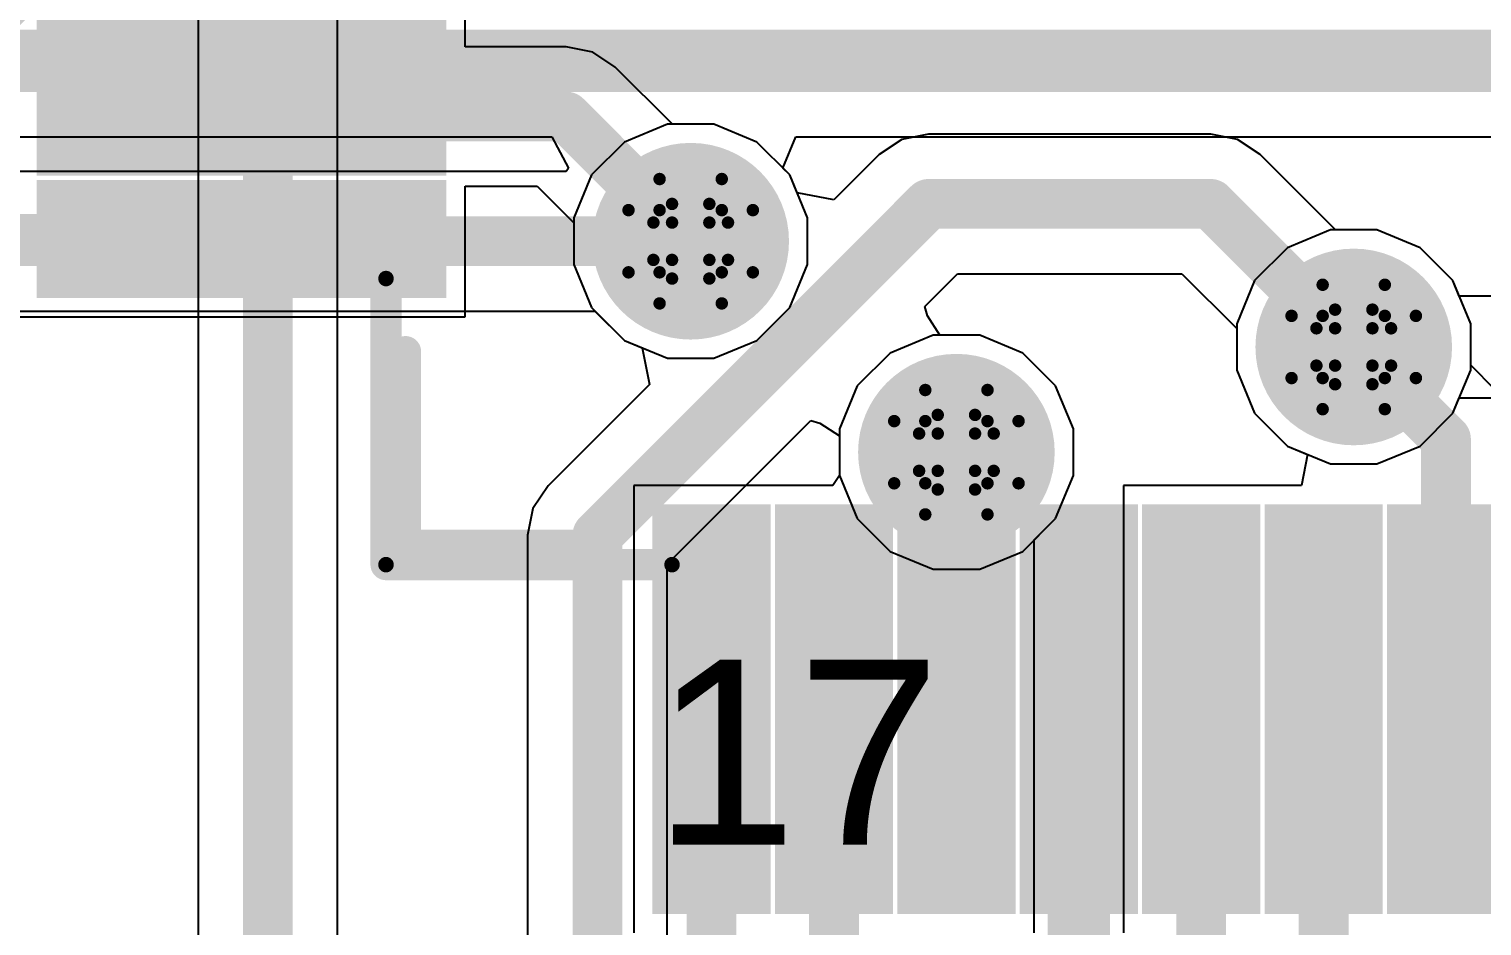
# Model space of a CAD drawing. Header units: inches. Extents: x -0.1 to 17.9, y -0.8 to 4.8.
# Drawn here: x 0.9726 to 1.2062, y 2.4819 to 2.6261 of the extents above; entities that cross this region are included whole.
import ezdxf

# ---------------------------------------------------------------- set-up
doc = ezdxf.new("R2010")
doc.units = ezdxf.units.IN
doc.header["$MEASUREMENT"] = 0
for name, color, linetype in [('Bottom Layer 1', 5, 'Continuous'), ('Bottom Solder', 6, 'Continuous'), ('Drill Drawing', 1, 'Continuous'), ('GND+Signal', 16, 'Continuous'), ('Pad Holes', 156, 'Continuous'), ('PWR+Signal', 76, 'Continuous'), ('Top 3D Body', 56, 'Continuous'), ('Top Layer 1', 1, 'Continuous'), ('Top Overlay', 2, 'Continuous'), ('Top Paste', 8, 'Continuous'), ('Top Solder', 216, 'Continuous'), ('Via Holes', 16, 'Continuous')]:
    doc.layers.add(name, color=color, linetype=linetype)
doc.styles.add('Arial', font='', dxfattribs={"height": 0.2})
doc.styles.get('Arial').set_extended_font_data('Arial')

# ---------------------------------------------------------------- blocks, each defined once
blk = doc.blocks.new('64_TQFP__10_10__101')
at = {"layer": 'Top Layer 1'}
for points in [[(-0.25217, -0.12244), (-0.19429, -0.12244), (-0.19429, -0.13346), (-0.25217, -0.13346)], [(-0.25217, -0.14213), (-0.19429, -0.14213), (-0.19429, -0.15315), (-0.25217, -0.15315)], [(-0.15315, -0.25216), (-0.15315, -0.19429), (-0.14213, -0.19429), (-0.14213, -0.25216)], [(-0.13346, -0.25216), (-0.13346, -0.19429), (-0.12244, -0.19429), (-0.12244, -0.25216)], [(-0.11378, -0.25216), (-0.11378, -0.19429), (-0.10276, -0.19429), (-0.10276, -0.25216)], [(-0.09409, -0.25216), (-0.09409, -0.19429), (-0.08307, -0.19429), (-0.08307, -0.25216)], [(-0.07441, -0.25216), (-0.07441, -0.19429), (-0.06339, -0.19429), (-0.06339, -0.25216)], [(-0.05472, -0.25216), (-0.05472, -0.19429), (-0.0437, -0.19429), (-0.0437, -0.25216)], [(-0.03504, -0.25216), (-0.03504, -0.19429), (-0.02402, -0.19429), (-0.02402, -0.25216)]]:
    blk.add_hatch(color=1, dxfattribs=at).paths.add_polyline_path(points)
at = {"layer": 'Top Paste'}
for points in [[(-0.25217, -0.12244), (-0.19429, -0.12244), (-0.19429, -0.13346), (-0.25217, -0.13346)], [(-0.25217, -0.14213), (-0.19429, -0.14213), (-0.19429, -0.15315), (-0.25217, -0.15315)], [(-0.15315, -0.25216), (-0.15315, -0.19429), (-0.14213, -0.19429), (-0.14213, -0.25216)], [(-0.13346, -0.25216), (-0.13346, -0.19429), (-0.12244, -0.19429), (-0.12244, -0.25216)], [(-0.11378, -0.25216), (-0.11378, -0.19429), (-0.10276, -0.19429), (-0.10276, -0.25216)], [(-0.09409, -0.25216), (-0.09409, -0.19429), (-0.08307, -0.19429), (-0.08307, -0.25216)], [(-0.07441, -0.25216), (-0.07441, -0.19429), (-0.06339, -0.19429), (-0.06339, -0.25216)], [(-0.05472, -0.25216), (-0.05472, -0.19429), (-0.0437, -0.19429), (-0.0437, -0.25216)], [(-0.03504, -0.25216), (-0.03504, -0.19429), (-0.02402, -0.19429), (-0.02402, -0.25216)]]:
    blk.add_hatch(color=8, dxfattribs=at).paths.add_polyline_path(points)
at = {"layer": 'Top Solder'}
for points in [[(-0.25617, -0.09876), (-0.19029, -0.09876), (-0.19029, -0.11778), (-0.25617, -0.11778)], [(-0.25617, -0.11844), (-0.19029, -0.11844), (-0.19029, -0.13746), (-0.25617, -0.13746)], [(-0.25617, -0.13813), (-0.19029, -0.13813), (-0.19029, -0.15715), (-0.25617, -0.15715)], [(-0.15715, -0.25616), (-0.15715, -0.19029), (-0.13813, -0.19029), (-0.13813, -0.25616)], [(-0.13746, -0.25616), (-0.13746, -0.19029), (-0.11844, -0.19029), (-0.11844, -0.25616)], [(-0.11778, -0.25616), (-0.11778, -0.19029), (-0.09876, -0.19029), (-0.09876, -0.25616)], [(-0.09809, -0.25616), (-0.09809, -0.19029), (-0.07907, -0.19029), (-0.07907, -0.25616)], [(-0.07841, -0.25616), (-0.07841, -0.19029), (-0.05939, -0.19029), (-0.05939, -0.25616)], [(-0.05872, -0.25616), (-0.05872, -0.19029), (-0.0397, -0.19029), (-0.0397, -0.25616)], [(-0.03904, -0.25616), (-0.03904, -0.19029), (-0.02002, -0.19029), (-0.02002, -0.25616)]]:
    blk.add_hatch(color=216, dxfattribs=at).paths.add_polyline_path(points)
at = {"layer": 'Top Overlay'}
for points in [[(-0.19685, -0.19685, 0.005, 0.005, 0), (-0.19685, -0.16575, 0.005, 0.005, 0)], [(-0.19685, -0.19685, 0.005, 0.005, 0), (-0.16575, -0.19685, 0.005, 0.005, 0)]]:
    blk.add_lwpolyline(points, format="xyseb", dxfattribs=at)
for points in [[(-0.1981, -0.16575, 0.0025, 0.0025, 1), (-0.1956, -0.16575, 0.0025, 0.0025, 1)], [(-0.1981, -0.19685, 0.0025, 0.0025, 1), (-0.1956, -0.19685, 0.0025, 0.0025, 1)], [(-0.1981, -0.19685, 0.0025, 0.0025, 1), (-0.1956, -0.19685, 0.0025, 0.0025, 1)], [(-0.167, -0.19685, 0.0025, 0.0025, 1), (-0.1645, -0.19685, 0.0025, 0.0025, 1)]]:
    blk.add_lwpolyline(points, format="xyseb", close=True, dxfattribs=at)

msp = doc.modelspace()

# ---------------------------------------------------------------- hatches: boundary and pattern name
at = {"layer": 'Bottom Layer 1'}
h = msp.add_hatch(color=5, dxfattribs=at)
edge = h.paths.add_edge_path()
edge.add_arc((1.079, 2.592), 0.01181, 0, 360)
h = msp.add_hatch(color=5, dxfattribs=at)
edge = h.paths.add_edge_path()
edge.add_arc((1.18563, 2.575), 0.01181, 0, 360)
h = msp.add_hatch(color=5, dxfattribs=at)
edge = h.paths.add_edge_path()
edge.add_arc((1.12173, 2.55808), 0.01181, 0, 360)
at = {"layer": 'Bottom Solder'}
h = msp.add_hatch(color=6, dxfattribs=at)
edge = h.paths.add_edge_path()
edge.add_arc((1.079, 2.592), 0.01581, 0, 360)
h = msp.add_hatch(color=6, dxfattribs=at)
edge = h.paths.add_edge_path()
edge.add_arc((1.18563, 2.575), 0.01581, 0, 360)
h = msp.add_hatch(color=6, dxfattribs=at)
edge = h.paths.add_edge_path()
edge.add_arc((1.12173, 2.55808), 0.01581, 0, 360)
at = {"layer": 'GND+Signal'}
h = msp.add_hatch(color=16, dxfattribs=at)
edge = h.paths.add_edge_path()
edge.add_arc((1.079, 2.592), 0.01181, 0, 360)
h = msp.add_hatch(color=16, dxfattribs=at)
edge = h.paths.add_edge_path()
edge.add_arc((1.18563, 2.575), 0.01181, 0, 360)
h = msp.add_hatch(color=16, dxfattribs=at)
edge = h.paths.add_edge_path()
edge.add_arc((1.12173, 2.55808), 0.01181, 0, 360)
at = {"layer": 'Pad Holes'}
h = msp.add_hatch(color=7, dxfattribs=at)
edge = h.paths.add_edge_path()
edge.add_arc((1.03, 2.586), 0.00125, 0, 360)
h = msp.add_hatch(color=7, dxfattribs=at)
edge = h.paths.add_edge_path()
edge.add_arc((1.03, 2.54), 0.00125, 0, 360)
h = msp.add_hatch(color=7, dxfattribs=at)
edge = h.paths.add_edge_path()
edge.add_arc((1.03, 2.54), 0.00125, 0, 360)
h = msp.add_hatch(color=7, dxfattribs=at)
edge = h.paths.add_edge_path()
edge.add_arc((1.076, 2.54), 0.00125, 0, 360)
at = {"layer": 'PWR+Signal'}
h = msp.add_hatch(color=76, dxfattribs=at)
edge = h.paths.add_edge_path()
edge.add_arc((1.079, 2.592), 0.01181, 0, 360)
h = msp.add_hatch(color=76, dxfattribs=at)
edge = h.paths.add_edge_path()
edge.add_arc((1.18563, 2.575), 0.01181, 0, 360)
h = msp.add_hatch(color=76, dxfattribs=at)
edge = h.paths.add_edge_path()
edge.add_arc((1.12173, 2.55808), 0.01181, 0, 360)
at = {"layer": 'Top 3D Body'}
h = msp.add_hatch(color=56, dxfattribs=at)
edge = h.paths.add_edge_path()
edge.add_arc((1.03, 2.586), 0.00125, 0, 360)
h = msp.add_hatch(color=56, dxfattribs=at)
edge = h.paths.add_edge_path()
edge.add_arc((1.03, 2.54), 0.00125, 0, 360)
h = msp.add_hatch(color=56, dxfattribs=at)
edge = h.paths.add_edge_path()
edge.add_arc((1.03, 2.54), 0.00125, 0, 360)
h = msp.add_hatch(color=56, dxfattribs=at)
edge = h.paths.add_edge_path()
edge.add_arc((1.076, 2.54), 0.00125, 0, 360)
at = {"layer": 'Top Layer 1'}
h = msp.add_hatch(color=1, dxfattribs=at)
edge = h.paths.add_edge_path()
edge.add_arc((1.079, 2.592), 0.01181, 0, 360)
h = msp.add_hatch(color=1, dxfattribs=at)
edge = h.paths.add_edge_path()
edge.add_arc((1.18563, 2.575), 0.01181, 0, 360)
h = msp.add_hatch(color=1, dxfattribs=at)
edge = h.paths.add_edge_path()
edge.add_arc((1.12173, 2.55808), 0.01181, 0, 360)
at = {"layer": 'Via Holes'}
h = msp.add_hatch(color=7, dxfattribs=at)
edge = h.paths.add_edge_path()
edge.add_arc((1.079, 2.592), 0.00591, 0, 360)
h = msp.add_hatch(color=7, dxfattribs=at)
edge = h.paths.add_edge_path()
edge.add_arc((1.18563, 2.575), 0.00591, 0, 360)
h = msp.add_hatch(color=7, dxfattribs=at)
edge = h.paths.add_edge_path()
edge.add_arc((1.12173, 2.55808), 0.00591, 0, 360)

# ---------------------------------------------------------------- linework, layer by layer
at = {"layer": 'Bottom Layer 1'}
for p, q in [((0.99979, 2.65371), (0.99979, 2.4637)), ((1.02222, 2.4637), (1.02222, 2.64907)), ((1.07526, 2.61081), (1.06834, 2.60795)), ((1.08274, 2.61081), (1.07526, 2.61081)), ((1.08966, 2.60795), (1.08274, 2.61081)), ((1.06834, 2.60795), (1.06305, 2.60266)), ((1.09495, 2.60266), (1.08966, 2.60795)), ((1.11297, 2.60836), (1.10933, 2.60593)), ((1.11726, 2.60922), (1.11297, 2.60836)), ((1.16263, 2.60922), (1.11726, 2.60922)), ((1.16692, 2.60836), (1.16263, 2.60922)), ((1.16263, 2.60922), (1.16263, 2.60922)), ((1.17056, 2.60593), (1.16692, 2.60836)), ((1.10933, 2.60593), (1.10203, 2.59863)), ((1.10933, 2.60593), (1.10933, 2.60593)), ((1.18268, 2.59381), (1.17056, 2.60593)), ((1.06305, 2.60266), (1.06019, 2.59574)), ((1.09613, 2.5998), (1.09495, 2.60266)), ((1.10203, 2.59863), (1.09613, 2.5998)), ((1.06019, 2.59574), (1.06019, 2.58826)), ((1.18937, 2.59381), (1.18268, 2.59381)), ((1.19629, 2.59095), (1.18937, 2.59381)), ((1.20158, 2.58566), (1.19629, 2.59095)), ((1.06019, 2.58826), (1.06305, 2.58134)), ((1.11663, 2.58151), (1.12191, 2.58678)), ((1.12191, 2.58678), (1.15798, 2.58678)), ((1.15798, 2.58678), (1.16682, 2.57795)), ((1.20444, 2.57874), (1.20158, 2.58566)), ((1.06305, 2.58134), (1.06834, 2.57605)), ((1.11707, 2.58002), (1.11663, 2.58151)), ((1.11908, 2.57689), (1.11707, 2.58002)), ((1.16682, 2.57795), (1.16682, 2.57126)), ((1.20444, 2.57126), (1.20444, 2.57874)), ((1.06834, 2.57605), (1.0712, 2.57487)), ((1.0712, 2.57487), (1.07237, 2.56897)), ((1.12548, 2.57689), (1.11908, 2.57689)), ((1.13239, 2.57402), (1.12548, 2.57689)), ((1.13768, 2.56873), (1.13239, 2.57402)), ((1.16682, 2.57126), (1.16968, 2.56434)), ((1.20158, 2.56434), (1.20444, 2.57126)), ((1.07237, 2.56897), (1.05607, 2.55267)), ((1.14054, 2.56182), (1.13768, 2.56873)), ((1.07522, 2.54009), (1.0983, 2.56318)), ((1.0983, 2.56318), (1.09979, 2.56274)), ((1.16968, 2.56434), (1.17497, 2.55905)), ((1.19629, 2.55905), (1.20158, 2.56434)), ((1.09979, 2.56274), (1.10292, 2.56073)), ((1.14054, 2.55434), (1.14054, 2.56182)), ((1.10292, 2.56073), (1.10292, 2.55434)), ((1.17497, 2.55905), (1.18189, 2.55619)), ((1.18937, 2.55619), (1.19629, 2.55905)), ((1.18189, 2.55619), (1.18937, 2.55619)), ((1.10292, 2.55434), (1.10579, 2.54742)), ((1.13768, 2.54742), (1.14054, 2.55434)), ((1.05607, 2.55267), (1.05364, 2.54903)), ((1.05364, 2.54903), (1.05278, 2.54474)), ((1.10579, 2.54742), (1.11108, 2.54213)), ((1.13239, 2.54213), (1.13768, 2.54742)), ((1.05278, 2.54474), (1.05278, 2.54474)), ((1.05278, 2.54474), (1.05278, 2.39265)), ((1.11108, 2.54213), (1.11799, 2.53927)), ((1.12548, 2.53927), (1.13239, 2.54213)), ((1.07522, 2.388), (1.07522, 2.54009)), ((1.11799, 2.53927), (1.12548, 2.53927))]:
    msp.add_line(p, q, dxfattribs=at)
for points in [[(1.011, 2.439, 0.008, 0.008, 0), (1.011, 2.65371, 0.008, 0.008, 0)], [(1.064, 2.54474, 0.008, 0.008, 0), (1.11726, 2.598, 0.008, 0.008, 0)], [(1.11726, 2.598, 0.008, 0.008, 0), (1.16263, 2.598, 0.008, 0.008, 0)], [(1.16263, 2.598, 0.008, 0.008, 0), (1.18563, 2.575, 0.008, 0.008, 0)], [(1.064, 2.388, 0.008, 0.008, 0), (1.064, 2.54474, 0.008, 0.008, 0)]]:
    msp.add_lwpolyline(points, format="xyseb", dxfattribs=at)
for points in [[(1.11526, 2.598, 0.004, 0.004, 1), (1.11926, 2.598, 0.004, 0.004, 1)], [(1.11526, 2.598, 0.004, 0.004, 1), (1.11926, 2.598, 0.004, 0.004, 1)], [(1.16063, 2.598, 0.004, 0.004, 1), (1.16463, 2.598, 0.004, 0.004, 1)], [(1.16063, 2.598, 0.004, 0.004, 1), (1.16463, 2.598, 0.004, 0.004, 1)], [(1.18363, 2.575, 0.004, 0.004, 1), (1.18763, 2.575, 0.004, 0.004, 1)], [(1.062, 2.54474, 0.004, 0.004, 1), (1.066, 2.54474, 0.004, 0.004, 1)], [(1.062, 2.54474, 0.004, 0.004, 1), (1.066, 2.54474, 0.004, 0.004, 1)]]:
    msp.add_lwpolyline(points, format="xyseb", close=True, dxfattribs=at)
at = {"layer": 'Drill Drawing'}
for points in [[(1.074, 2.597, 0.002, 0.002, 0), (1.074, 2.602, 0.002, 0.002, 0)], [(1.074, 2.602, 0.002, 0.002, 0), (1.084, 2.602, 0.002, 0.002, 0)], [(1.084, 2.597, 0.002, 0.002, 0), (1.084, 2.602, 0.002, 0.002, 0)], [(1.076, 2.595, 0.002, 0.002, 0), (1.076, 2.598, 0.002, 0.002, 0)], [(1.076, 2.598, 0.002, 0.002, 0), (1.082, 2.598, 0.002, 0.002, 0)], [(1.082, 2.595, 0.002, 0.002, 0), (1.082, 2.598, 0.002, 0.002, 0)], [(1.069, 2.587, 0.002, 0.002, 0), (1.069, 2.597, 0.002, 0.002, 0)], [(1.069, 2.597, 0.002, 0.002, 0), (1.074, 2.597, 0.002, 0.002, 0)], [(1.073, 2.589, 0.002, 0.002, 0), (1.073, 2.595, 0.002, 0.002, 0)], [(1.073, 2.595, 0.002, 0.002, 0), (1.076, 2.595, 0.002, 0.002, 0)], [(1.082, 2.595, 0.002, 0.002, 0), (1.085, 2.595, 0.002, 0.002, 0)], [(1.084, 2.597, 0.002, 0.002, 0), (1.089, 2.597, 0.002, 0.002, 0)], [(1.085, 2.589, 0.002, 0.002, 0), (1.085, 2.595, 0.002, 0.002, 0)], [(1.089, 2.587, 0.002, 0.002, 0), (1.089, 2.597, 0.002, 0.002, 0)], [(1.073, 2.589, 0.002, 0.002, 0), (1.076, 2.589, 0.002, 0.002, 0)], [(1.076, 2.586, 0.002, 0.002, 0), (1.076, 2.589, 0.002, 0.002, 0)], [(1.082, 2.589, 0.002, 0.002, 0), (1.085, 2.589, 0.002, 0.002, 0)], [(1.082, 2.586, 0.002, 0.002, 0), (1.082, 2.589, 0.002, 0.002, 0)], [(1.069, 2.587, 0.002, 0.002, 0), (1.074, 2.587, 0.002, 0.002, 0)], [(1.074, 2.582, 0.002, 0.002, 0), (1.074, 2.587, 0.002, 0.002, 0)], [(1.076, 2.586, 0.002, 0.002, 0), (1.082, 2.586, 0.002, 0.002, 0)], [(1.084, 2.587, 0.002, 0.002, 0), (1.089, 2.587, 0.002, 0.002, 0)], [(1.084, 2.582, 0.002, 0.002, 0), (1.084, 2.587, 0.002, 0.002, 0)], [(1.18063, 2.58, 0.002, 0.002, 0), (1.18063, 2.585, 0.002, 0.002, 0)], [(1.18063, 2.585, 0.002, 0.002, 0), (1.19063, 2.585, 0.002, 0.002, 0)], [(1.19063, 2.58, 0.002, 0.002, 0), (1.19063, 2.585, 0.002, 0.002, 0)], [(1.074, 2.582, 0.002, 0.002, 0), (1.084, 2.582, 0.002, 0.002, 0)], [(1.18263, 2.578, 0.002, 0.002, 0), (1.18263, 2.581, 0.002, 0.002, 0)], [(1.18263, 2.581, 0.002, 0.002, 0), (1.18863, 2.581, 0.002, 0.002, 0)], [(1.18863, 2.578, 0.002, 0.002, 0), (1.18863, 2.581, 0.002, 0.002, 0)], [(1.17563, 2.57, 0.002, 0.002, 0), (1.17563, 2.58, 0.002, 0.002, 0)], [(1.17563, 2.58, 0.002, 0.002, 0), (1.18063, 2.58, 0.002, 0.002, 0)], [(1.19063, 2.58, 0.002, 0.002, 0), (1.19563, 2.58, 0.002, 0.002, 0)], [(1.19563, 2.57, 0.002, 0.002, 0), (1.19563, 2.58, 0.002, 0.002, 0)], [(1.17963, 2.572, 0.002, 0.002, 0), (1.17963, 2.578, 0.002, 0.002, 0)], [(1.17963, 2.578, 0.002, 0.002, 0), (1.18263, 2.578, 0.002, 0.002, 0)], [(1.18863, 2.578, 0.002, 0.002, 0), (1.19163, 2.578, 0.002, 0.002, 0)], [(1.19163, 2.572, 0.002, 0.002, 0), (1.19163, 2.578, 0.002, 0.002, 0)], [(1.17963, 2.572, 0.002, 0.002, 0), (1.18263, 2.572, 0.002, 0.002, 0)], [(1.18263, 2.569, 0.002, 0.002, 0), (1.18263, 2.572, 0.002, 0.002, 0)], [(1.18863, 2.572, 0.002, 0.002, 0), (1.19163, 2.572, 0.002, 0.002, 0)], [(1.18863, 2.569, 0.002, 0.002, 0), (1.18863, 2.572, 0.002, 0.002, 0)], [(1.17563, 2.57, 0.002, 0.002, 0), (1.18063, 2.57, 0.002, 0.002, 0)], [(1.18063, 2.565, 0.002, 0.002, 0), (1.18063, 2.57, 0.002, 0.002, 0)], [(1.19063, 2.57, 0.002, 0.002, 0), (1.19563, 2.57, 0.002, 0.002, 0)], [(1.19063, 2.565, 0.002, 0.002, 0), (1.19063, 2.57, 0.002, 0.002, 0)], [(1.11673, 2.56308, 0.002, 0.002, 0), (1.11673, 2.56808, 0.002, 0.002, 0)], [(1.11673, 2.56808, 0.002, 0.002, 0), (1.12673, 2.56808, 0.002, 0.002, 0)], [(1.12673, 2.56308, 0.002, 0.002, 0), (1.12673, 2.56808, 0.002, 0.002, 0)], [(1.18263, 2.569, 0.002, 0.002, 0), (1.18863, 2.569, 0.002, 0.002, 0)], [(1.18063, 2.565, 0.002, 0.002, 0), (1.19063, 2.565, 0.002, 0.002, 0)], [(1.11173, 2.55308, 0.002, 0.002, 0), (1.11173, 2.56308, 0.002, 0.002, 0)], [(1.11173, 2.56308, 0.002, 0.002, 0), (1.11673, 2.56308, 0.002, 0.002, 0)], [(1.11873, 2.56108, 0.002, 0.002, 0), (1.11873, 2.56408, 0.002, 0.002, 0)], [(1.11873, 2.56408, 0.002, 0.002, 0), (1.12473, 2.56408, 0.002, 0.002, 0)], [(1.12473, 2.56108, 0.002, 0.002, 0), (1.12473, 2.56408, 0.002, 0.002, 0)], [(1.12673, 2.56308, 0.002, 0.002, 0), (1.13173, 2.56308, 0.002, 0.002, 0)], [(1.13173, 2.55308, 0.002, 0.002, 0), (1.13173, 2.56308, 0.002, 0.002, 0)], [(1.11573, 2.55508, 0.002, 0.002, 0), (1.11573, 2.56108, 0.002, 0.002, 0)], [(1.11573, 2.56108, 0.002, 0.002, 0), (1.11873, 2.56108, 0.002, 0.002, 0)], [(1.12473, 2.56108, 0.002, 0.002, 0), (1.12773, 2.56108, 0.002, 0.002, 0)], [(1.12773, 2.55508, 0.002, 0.002, 0), (1.12773, 2.56108, 0.002, 0.002, 0)], [(1.11173, 2.55308, 0.002, 0.002, 0), (1.11673, 2.55308, 0.002, 0.002, 0)], [(1.11573, 2.55508, 0.002, 0.002, 0), (1.11873, 2.55508, 0.002, 0.002, 0)], [(1.11673, 2.54808, 0.002, 0.002, 0), (1.11673, 2.55308, 0.002, 0.002, 0)], [(1.11873, 2.55208, 0.002, 0.002, 0), (1.11873, 2.55508, 0.002, 0.002, 0)], [(1.12473, 2.55508, 0.002, 0.002, 0), (1.12773, 2.55508, 0.002, 0.002, 0)], [(1.12473, 2.55208, 0.002, 0.002, 0), (1.12473, 2.55508, 0.002, 0.002, 0)], [(1.12673, 2.55308, 0.002, 0.002, 0), (1.13173, 2.55308, 0.002, 0.002, 0)], [(1.12673, 2.54808, 0.002, 0.002, 0), (1.12673, 2.55308, 0.002, 0.002, 0)], [(1.11873, 2.55208, 0.002, 0.002, 0), (1.12473, 2.55208, 0.002, 0.002, 0)], [(1.11673, 2.54808, 0.002, 0.002, 0), (1.12673, 2.54808, 0.002, 0.002, 0)]]:
    msp.add_lwpolyline(points, format="xyseb", dxfattribs=at)
for points in [[(1.0735, 2.602, 0.001, 0.001, 1), (1.0745, 2.602, 0.001, 0.001, 1)], [(1.0735, 2.602, 0.001, 0.001, 1), (1.0745, 2.602, 0.001, 0.001, 1)], [(1.0835, 2.602, 0.001, 0.001, 1), (1.0845, 2.602, 0.001, 0.001, 1)], [(1.0835, 2.602, 0.001, 0.001, 1), (1.0845, 2.602, 0.001, 0.001, 1)], [(1.0755, 2.598, 0.001, 0.001, 1), (1.0765, 2.598, 0.001, 0.001, 1)], [(1.0755, 2.598, 0.001, 0.001, 1), (1.0765, 2.598, 0.001, 0.001, 1)], [(1.0815, 2.598, 0.001, 0.001, 1), (1.0825, 2.598, 0.001, 0.001, 1)], [(1.0815, 2.598, 0.001, 0.001, 1), (1.0825, 2.598, 0.001, 0.001, 1)], [(1.0685, 2.597, 0.001, 0.001, 1), (1.0695, 2.597, 0.001, 0.001, 1)], [(1.0685, 2.597, 0.001, 0.001, 1), (1.0695, 2.597, 0.001, 0.001, 1)], [(1.0725, 2.595, 0.001, 0.001, 1), (1.0735, 2.595, 0.001, 0.001, 1)], [(1.0725, 2.595, 0.001, 0.001, 1), (1.0735, 2.595, 0.001, 0.001, 1)], [(1.0735, 2.597, 0.001, 0.001, 1), (1.0745, 2.597, 0.001, 0.001, 1)], [(1.0735, 2.597, 0.001, 0.001, 1), (1.0745, 2.597, 0.001, 0.001, 1)], [(1.0755, 2.595, 0.001, 0.001, 1), (1.0765, 2.595, 0.001, 0.001, 1)], [(1.0755, 2.595, 0.001, 0.001, 1), (1.0765, 2.595, 0.001, 0.001, 1)], [(1.0815, 2.595, 0.001, 0.001, 1), (1.0825, 2.595, 0.001, 0.001, 1)], [(1.0815, 2.595, 0.001, 0.001, 1), (1.0825, 2.595, 0.001, 0.001, 1)], [(1.0835, 2.597, 0.001, 0.001, 1), (1.0845, 2.597, 0.001, 0.001, 1)], [(1.0835, 2.597, 0.001, 0.001, 1), (1.0845, 2.597, 0.001, 0.001, 1)], [(1.0845, 2.595, 0.001, 0.001, 1), (1.0855, 2.595, 0.001, 0.001, 1)], [(1.0845, 2.595, 0.001, 0.001, 1), (1.0855, 2.595, 0.001, 0.001, 1)], [(1.0885, 2.597, 0.001, 0.001, 1), (1.0895, 2.597, 0.001, 0.001, 1)], [(1.0885, 2.597, 0.001, 0.001, 1), (1.0895, 2.597, 0.001, 0.001, 1)], [(1.0725, 2.589, 0.001, 0.001, 1), (1.0735, 2.589, 0.001, 0.001, 1)], [(1.0725, 2.589, 0.001, 0.001, 1), (1.0735, 2.589, 0.001, 0.001, 1)], [(1.0755, 2.589, 0.001, 0.001, 1), (1.0765, 2.589, 0.001, 0.001, 1)], [(1.0755, 2.589, 0.001, 0.001, 1), (1.0765, 2.589, 0.001, 0.001, 1)], [(1.0815, 2.589, 0.001, 0.001, 1), (1.0825, 2.589, 0.001, 0.001, 1)], [(1.0815, 2.589, 0.001, 0.001, 1), (1.0825, 2.589, 0.001, 0.001, 1)], [(1.0845, 2.589, 0.001, 0.001, 1), (1.0855, 2.589, 0.001, 0.001, 1)], [(1.0845, 2.589, 0.001, 0.001, 1), (1.0855, 2.589, 0.001, 0.001, 1)], [(1.0685, 2.587, 0.001, 0.001, 1), (1.0695, 2.587, 0.001, 0.001, 1)], [(1.0685, 2.587, 0.001, 0.001, 1), (1.0695, 2.587, 0.001, 0.001, 1)], [(1.0735, 2.587, 0.001, 0.001, 1), (1.0745, 2.587, 0.001, 0.001, 1)], [(1.0735, 2.587, 0.001, 0.001, 1), (1.0745, 2.587, 0.001, 0.001, 1)], [(1.0755, 2.586, 0.001, 0.001, 1), (1.0765, 2.586, 0.001, 0.001, 1)], [(1.0755, 2.586, 0.001, 0.001, 1), (1.0765, 2.586, 0.001, 0.001, 1)], [(1.0815, 2.586, 0.001, 0.001, 1), (1.0825, 2.586, 0.001, 0.001, 1)], [(1.0815, 2.586, 0.001, 0.001, 1), (1.0825, 2.586, 0.001, 0.001, 1)], [(1.0835, 2.587, 0.001, 0.001, 1), (1.0845, 2.587, 0.001, 0.001, 1)], [(1.0835, 2.587, 0.001, 0.001, 1), (1.0845, 2.587, 0.001, 0.001, 1)], [(1.0885, 2.587, 0.001, 0.001, 1), (1.0895, 2.587, 0.001, 0.001, 1)], [(1.0885, 2.587, 0.001, 0.001, 1), (1.0895, 2.587, 0.001, 0.001, 1)], [(1.18013, 2.585, 0.001, 0.001, 1), (1.18113, 2.585, 0.001, 0.001, 1)], [(1.18013, 2.585, 0.001, 0.001, 1), (1.18113, 2.585, 0.001, 0.001, 1)], [(1.19013, 2.585, 0.001, 0.001, 1), (1.19113, 2.585, 0.001, 0.001, 1)], [(1.19013, 2.585, 0.001, 0.001, 1), (1.19113, 2.585, 0.001, 0.001, 1)], [(1.0735, 2.582, 0.001, 0.001, 1), (1.0745, 2.582, 0.001, 0.001, 1)], [(1.0735, 2.582, 0.001, 0.001, 1), (1.0745, 2.582, 0.001, 0.001, 1)], [(1.0835, 2.582, 0.001, 0.001, 1), (1.0845, 2.582, 0.001, 0.001, 1)], [(1.0835, 2.582, 0.001, 0.001, 1), (1.0845, 2.582, 0.001, 0.001, 1)], [(1.18213, 2.581, 0.001, 0.001, 1), (1.18313, 2.581, 0.001, 0.001, 1)], [(1.18213, 2.581, 0.001, 0.001, 1), (1.18313, 2.581, 0.001, 0.001, 1)], [(1.18813, 2.581, 0.001, 0.001, 1), (1.18913, 2.581, 0.001, 0.001, 1)], [(1.18813, 2.581, 0.001, 0.001, 1), (1.18913, 2.581, 0.001, 0.001, 1)], [(1.17513, 2.58, 0.001, 0.001, 1), (1.17613, 2.58, 0.001, 0.001, 1)], [(1.17513, 2.58, 0.001, 0.001, 1), (1.17613, 2.58, 0.001, 0.001, 1)], [(1.18013, 2.58, 0.001, 0.001, 1), (1.18113, 2.58, 0.001, 0.001, 1)], [(1.18013, 2.58, 0.001, 0.001, 1), (1.18113, 2.58, 0.001, 0.001, 1)], [(1.19013, 2.58, 0.001, 0.001, 1), (1.19113, 2.58, 0.001, 0.001, 1)], [(1.19013, 2.58, 0.001, 0.001, 1), (1.19113, 2.58, 0.001, 0.001, 1)], [(1.19513, 2.58, 0.001, 0.001, 1), (1.19613, 2.58, 0.001, 0.001, 1)], [(1.19513, 2.58, 0.001, 0.001, 1), (1.19613, 2.58, 0.001, 0.001, 1)], [(1.17913, 2.578, 0.001, 0.001, 1), (1.18013, 2.578, 0.001, 0.001, 1)], [(1.17913, 2.578, 0.001, 0.001, 1), (1.18013, 2.578, 0.001, 0.001, 1)], [(1.18213, 2.578, 0.001, 0.001, 1), (1.18313, 2.578, 0.001, 0.001, 1)], [(1.18213, 2.578, 0.001, 0.001, 1), (1.18313, 2.578, 0.001, 0.001, 1)], [(1.18813, 2.578, 0.001, 0.001, 1), (1.18913, 2.578, 0.001, 0.001, 1)], [(1.18813, 2.578, 0.001, 0.001, 1), (1.18913, 2.578, 0.001, 0.001, 1)], [(1.19113, 2.578, 0.001, 0.001, 1), (1.19213, 2.578, 0.001, 0.001, 1)], [(1.19113, 2.578, 0.001, 0.001, 1), (1.19213, 2.578, 0.001, 0.001, 1)], [(1.17913, 2.572, 0.001, 0.001, 1), (1.18013, 2.572, 0.001, 0.001, 1)], [(1.17913, 2.572, 0.001, 0.001, 1), (1.18013, 2.572, 0.001, 0.001, 1)], [(1.18213, 2.572, 0.001, 0.001, 1), (1.18313, 2.572, 0.001, 0.001, 1)], [(1.18213, 2.572, 0.001, 0.001, 1), (1.18313, 2.572, 0.001, 0.001, 1)], [(1.18813, 2.572, 0.001, 0.001, 1), (1.18913, 2.572, 0.001, 0.001, 1)], [(1.18813, 2.572, 0.001, 0.001, 1), (1.18913, 2.572, 0.001, 0.001, 1)], [(1.19113, 2.572, 0.001, 0.001, 1), (1.19213, 2.572, 0.001, 0.001, 1)], [(1.19113, 2.572, 0.001, 0.001, 1), (1.19213, 2.572, 0.001, 0.001, 1)], [(1.17513, 2.57, 0.001, 0.001, 1), (1.17613, 2.57, 0.001, 0.001, 1)], [(1.17513, 2.57, 0.001, 0.001, 1), (1.17613, 2.57, 0.001, 0.001, 1)], [(1.18013, 2.57, 0.001, 0.001, 1), (1.18113, 2.57, 0.001, 0.001, 1)], [(1.18013, 2.57, 0.001, 0.001, 1), (1.18113, 2.57, 0.001, 0.001, 1)], [(1.19013, 2.57, 0.001, 0.001, 1), (1.19113, 2.57, 0.001, 0.001, 1)], [(1.19013, 2.57, 0.001, 0.001, 1), (1.19113, 2.57, 0.001, 0.001, 1)], [(1.19513, 2.57, 0.001, 0.001, 1), (1.19613, 2.57, 0.001, 0.001, 1)], [(1.19513, 2.57, 0.001, 0.001, 1), (1.19613, 2.57, 0.001, 0.001, 1)], [(1.11623, 2.56808, 0.001, 0.001, 1), (1.11723, 2.56808, 0.001, 0.001, 1)], [(1.11623, 2.56808, 0.001, 0.001, 1), (1.11723, 2.56808, 0.001, 0.001, 1)], [(1.12623, 2.56808, 0.001, 0.001, 1), (1.12723, 2.56808, 0.001, 0.001, 1)], [(1.12623, 2.56808, 0.001, 0.001, 1), (1.12723, 2.56808, 0.001, 0.001, 1)], [(1.18213, 2.569, 0.001, 0.001, 1), (1.18313, 2.569, 0.001, 0.001, 1)], [(1.18213, 2.569, 0.001, 0.001, 1), (1.18313, 2.569, 0.001, 0.001, 1)], [(1.18813, 2.569, 0.001, 0.001, 1), (1.18913, 2.569, 0.001, 0.001, 1)], [(1.18813, 2.569, 0.001, 0.001, 1), (1.18913, 2.569, 0.001, 0.001, 1)], [(1.18013, 2.565, 0.001, 0.001, 1), (1.18113, 2.565, 0.001, 0.001, 1)], [(1.18013, 2.565, 0.001, 0.001, 1), (1.18113, 2.565, 0.001, 0.001, 1)], [(1.19013, 2.565, 0.001, 0.001, 1), (1.19113, 2.565, 0.001, 0.001, 1)], [(1.19013, 2.565, 0.001, 0.001, 1), (1.19113, 2.565, 0.001, 0.001, 1)], [(1.11123, 2.56308, 0.001, 0.001, 1), (1.11223, 2.56308, 0.001, 0.001, 1)], [(1.11123, 2.56308, 0.001, 0.001, 1), (1.11223, 2.56308, 0.001, 0.001, 1)], [(1.11623, 2.56308, 0.001, 0.001, 1), (1.11723, 2.56308, 0.001, 0.001, 1)], [(1.11623, 2.56308, 0.001, 0.001, 1), (1.11723, 2.56308, 0.001, 0.001, 1)], [(1.11823, 2.56408, 0.001, 0.001, 1), (1.11923, 2.56408, 0.001, 0.001, 1)], [(1.11823, 2.56408, 0.001, 0.001, 1), (1.11923, 2.56408, 0.001, 0.001, 1)], [(1.12423, 2.56408, 0.001, 0.001, 1), (1.12523, 2.56408, 0.001, 0.001, 1)], [(1.12423, 2.56408, 0.001, 0.001, 1), (1.12523, 2.56408, 0.001, 0.001, 1)], [(1.12623, 2.56308, 0.001, 0.001, 1), (1.12723, 2.56308, 0.001, 0.001, 1)], [(1.12623, 2.56308, 0.001, 0.001, 1), (1.12723, 2.56308, 0.001, 0.001, 1)], [(1.13123, 2.56308, 0.001, 0.001, 1), (1.13223, 2.56308, 0.001, 0.001, 1)], [(1.13123, 2.56308, 0.001, 0.001, 1), (1.13223, 2.56308, 0.001, 0.001, 1)], [(1.11523, 2.56108, 0.001, 0.001, 1), (1.11623, 2.56108, 0.001, 0.001, 1)], [(1.11523, 2.56108, 0.001, 0.001, 1), (1.11623, 2.56108, 0.001, 0.001, 1)], [(1.11823, 2.56108, 0.001, 0.001, 1), (1.11923, 2.56108, 0.001, 0.001, 1)], [(1.11823, 2.56108, 0.001, 0.001, 1), (1.11923, 2.56108, 0.001, 0.001, 1)], [(1.12423, 2.56108, 0.001, 0.001, 1), (1.12523, 2.56108, 0.001, 0.001, 1)], [(1.12423, 2.56108, 0.001, 0.001, 1), (1.12523, 2.56108, 0.001, 0.001, 1)], [(1.12723, 2.56108, 0.001, 0.001, 1), (1.12823, 2.56108, 0.001, 0.001, 1)], [(1.12723, 2.56108, 0.001, 0.001, 1), (1.12823, 2.56108, 0.001, 0.001, 1)], [(1.11123, 2.55308, 0.001, 0.001, 1), (1.11223, 2.55308, 0.001, 0.001, 1)], [(1.11123, 2.55308, 0.001, 0.001, 1), (1.11223, 2.55308, 0.001, 0.001, 1)], [(1.11523, 2.55508, 0.001, 0.001, 1), (1.11623, 2.55508, 0.001, 0.001, 1)], [(1.11523, 2.55508, 0.001, 0.001, 1), (1.11623, 2.55508, 0.001, 0.001, 1)], [(1.11623, 2.55308, 0.001, 0.001, 1), (1.11723, 2.55308, 0.001, 0.001, 1)], [(1.11623, 2.55308, 0.001, 0.001, 1), (1.11723, 2.55308, 0.001, 0.001, 1)], [(1.11823, 2.55508, 0.001, 0.001, 1), (1.11923, 2.55508, 0.001, 0.001, 1)], [(1.11823, 2.55508, 0.001, 0.001, 1), (1.11923, 2.55508, 0.001, 0.001, 1)], [(1.12423, 2.55508, 0.001, 0.001, 1), (1.12523, 2.55508, 0.001, 0.001, 1)], [(1.12423, 2.55508, 0.001, 0.001, 1), (1.12523, 2.55508, 0.001, 0.001, 1)], [(1.12623, 2.55308, 0.001, 0.001, 1), (1.12723, 2.55308, 0.001, 0.001, 1)], [(1.12623, 2.55308, 0.001, 0.001, 1), (1.12723, 2.55308, 0.001, 0.001, 1)], [(1.12723, 2.55508, 0.001, 0.001, 1), (1.12823, 2.55508, 0.001, 0.001, 1)], [(1.12723, 2.55508, 0.001, 0.001, 1), (1.12823, 2.55508, 0.001, 0.001, 1)], [(1.13123, 2.55308, 0.001, 0.001, 1), (1.13223, 2.55308, 0.001, 0.001, 1)], [(1.13123, 2.55308, 0.001, 0.001, 1), (1.13223, 2.55308, 0.001, 0.001, 1)], [(1.11823, 2.55208, 0.001, 0.001, 1), (1.11923, 2.55208, 0.001, 0.001, 1)], [(1.11823, 2.55208, 0.001, 0.001, 1), (1.11923, 2.55208, 0.001, 0.001, 1)], [(1.12423, 2.55208, 0.001, 0.001, 1), (1.12523, 2.55208, 0.001, 0.001, 1)], [(1.12423, 2.55208, 0.001, 0.001, 1), (1.12523, 2.55208, 0.001, 0.001, 1)], [(1.11623, 2.54808, 0.001, 0.001, 1), (1.11723, 2.54808, 0.001, 0.001, 1)], [(1.11623, 2.54808, 0.001, 0.001, 1), (1.11723, 2.54808, 0.001, 0.001, 1)], [(1.12623, 2.54808, 0.001, 0.001, 1), (1.12723, 2.54808, 0.001, 0.001, 1)], [(1.12623, 2.54808, 0.001, 0.001, 1), (1.12723, 2.54808, 0.001, 0.001, 1)]]:
    msp.add_lwpolyline(points, format="xyseb", close=True, dxfattribs=at)
at = {"layer": 'GND+Signal'}
for p, q in [((0.30907, 2.60876), (1.05667, 2.60876)), ((1.05667, 2.60876), (1.05934, 2.60376)), ((1.09384, 2.60376), (1.09591, 2.60876)), ((1.09591, 2.60876), (1.32393, 2.60876)), ((1.05898, 2.60322), (0.765, 2.60322)), ((1.05934, 2.60376), (1.05898, 2.60322)), ((1.09495, 2.60266), (1.09384, 2.60376)), ((1.09781, 2.59574), (1.09495, 2.60266)), ((1.09781, 2.58826), (1.09781, 2.59574)), ((1.18189, 2.59381), (1.17497, 2.59095)), ((1.18937, 2.59381), (1.18189, 2.59381)), ((1.19629, 2.59095), (1.18937, 2.59381)), ((1.17497, 2.59095), (1.16968, 2.58566)), ((1.20158, 2.58566), (1.19629, 2.59095)), ((1.09495, 2.58134), (1.09781, 2.58826)), ((1.16968, 2.58566), (1.16682, 2.57874)), ((1.20444, 2.57874), (1.20158, 2.58566)), ((0.76965, 2.58078), (1.06361, 2.58078)), ((1.06361, 2.58078), (1.06834, 2.57605)), ((1.08966, 2.57605), (1.09495, 2.58134)), ((1.16682, 2.57874), (1.16682, 2.57126)), ((1.20444, 2.57126), (1.20444, 2.57874)), ((1.06834, 2.57605), (1.07526, 2.57319)), ((1.08274, 2.57319), (1.08966, 2.57605)), ((1.11799, 2.57689), (1.11108, 2.57402)), ((1.12548, 2.57689), (1.11799, 2.57689)), ((1.13239, 2.57402), (1.12548, 2.57689)), ((1.07526, 2.57319), (1.08274, 2.57319)), ((1.11108, 2.57402), (1.10579, 2.56873)), ((1.13768, 2.56873), (1.13239, 2.57402)), ((1.16682, 2.57126), (1.16968, 2.56434)), ((1.20158, 2.56434), (1.20444, 2.57126)), ((1.10579, 2.56873), (1.10292, 2.56182)), ((1.14054, 2.56182), (1.13768, 2.56873)), ((1.16968, 2.56434), (1.17497, 2.55905)), ((1.19629, 2.55905), (1.20158, 2.56434)), ((1.10292, 2.56182), (1.10292, 2.55434)), ((1.14054, 2.55434), (1.14054, 2.56182)), ((1.17497, 2.55905), (1.18189, 2.55619)), ((1.18937, 2.55619), (1.19629, 2.55905)), ((1.18189, 2.55619), (1.18937, 2.55619)), ((1.10292, 2.55434), (1.10579, 2.54742)), ((1.13768, 2.54742), (1.14054, 2.55434)), ((1.10579, 2.54742), (1.11108, 2.54213)), ((1.13239, 2.54213), (1.13768, 2.54742)), ((1.11108, 2.54213), (1.11799, 2.53927)), ((1.12548, 2.53927), (1.13239, 2.54213)), ((1.11799, 2.53927), (1.12548, 2.53927))]:
    msp.add_line(p, q, dxfattribs=at)
for points in [[(0.304, 2.621, 0.01, 0.01, 0), (1.329, 2.621, 0.01, 0.01, 0)], [(0.765, 2.592, 0.008, 0.008, 0), (1.079, 2.592, 0.008, 0.008, 0)]]:
    msp.add_lwpolyline(points, format="xyseb", dxfattribs=at)
msp.add_lwpolyline([(1.077, 2.592, 0.004, 0.004, 1), (1.081, 2.592, 0.004, 0.004, 1)], format="xyseb", close=True, dxfattribs=at)
at = {"layer": 'PWR+Signal'}
for p, q in [((1.07526, 2.61081), (1.06834, 2.60795)), ((1.08274, 2.61081), (1.07526, 2.61081)), ((1.08966, 2.60795), (1.08274, 2.61081)), ((1.06834, 2.60795), (1.06305, 2.60266)), ((1.09495, 2.60266), (1.08966, 2.60795)), ((1.06305, 2.60266), (1.06019, 2.59574)), ((1.09781, 2.59574), (1.09495, 2.60266)), ((1.06019, 2.59574), (1.06019, 2.58826)), ((1.09781, 2.58826), (1.09781, 2.59574)), ((1.18189, 2.59381), (1.17497, 2.59095)), ((1.18937, 2.59381), (1.18189, 2.59381)), ((1.19629, 2.59095), (1.18937, 2.59381)), ((1.17497, 2.59095), (1.16968, 2.58566)), ((1.20158, 2.58566), (1.19629, 2.59095)), ((1.06019, 2.58826), (1.06305, 2.58134)), ((1.09495, 2.58134), (1.09781, 2.58826)), ((1.16968, 2.58566), (1.16682, 2.57874)), ((1.20261, 2.58316), (1.20158, 2.58566)), ((1.20802, 2.58316), (1.20261, 2.58316)), ((1.06305, 2.58134), (1.06834, 2.57605)), ((1.08966, 2.57605), (1.09495, 2.58134)), ((1.16682, 2.57874), (1.16682, 2.57126)), ((1.06834, 2.57605), (1.07526, 2.57319)), ((1.08274, 2.57319), (1.08966, 2.57605)), ((1.07526, 2.57319), (1.08274, 2.57319)), ((1.16682, 2.57126), (1.16968, 2.56434)), ((1.20158, 2.56434), (1.20261, 2.56684)), ((1.20261, 2.56684), (1.20802, 2.56684)), ((1.16968, 2.56434), (1.17497, 2.55905)), ((1.19629, 2.55905), (1.20158, 2.56434)), ((1.17497, 2.55905), (1.18189, 2.55619)), ((1.18937, 2.55619), (1.19629, 2.55905)), ((1.18189, 2.55619), (1.18937, 2.55619))]:
    msp.add_line(p, q, dxfattribs=at)
at = {"layer": 'Top 3D Body'}
for points in [[(1.03, 2.54, 0.005, 0.005, 0), (1.03, 2.586, 0.005, 0.005, 0)], [(1.03, 2.54, 0.005, 0.005, 0), (1.076, 2.54, 0.005, 0.005, 0)]]:
    msp.add_lwpolyline(points, format="xyseb", dxfattribs=at)
for points in [[(1.02875, 2.586, 0.0025, 0.0025, 1), (1.03125, 2.586, 0.0025, 0.0025, 1)], [(1.02875, 2.54, 0.0025, 0.0025, 1), (1.03125, 2.54, 0.0025, 0.0025, 1)], [(1.02875, 2.54, 0.0025, 0.0025, 1), (1.03125, 2.54, 0.0025, 0.0025, 1)], [(1.07475, 2.54, 0.0025, 0.0025, 1), (1.07725, 2.54, 0.0025, 0.0025, 1)]]:
    msp.add_lwpolyline(points, format="xyseb", close=True, dxfattribs=at)
at = {"layer": 'Top Layer 1'}
for p, q in [((1.04271, 2.62326), (1.04271, 2.67089)), ((1.05895, 2.62326), (1.04271, 2.62326)), ((1.06324, 2.62241), (1.05895, 2.62326)), ((1.05895, 2.62326), (1.05895, 2.62326)), ((1.06688, 2.61998), (1.06324, 2.62241)), ((1.07605, 2.61081), (1.06688, 2.61998)), ((1.08274, 2.61081), (1.07605, 2.61081)), ((1.08966, 2.60795), (1.08274, 2.61081)), ((1.09495, 2.60266), (1.08966, 2.60795)), ((1.04271, 2.57985), (1.04271, 2.60083)), ((1.04271, 2.60083), (1.05431, 2.60083)), ((1.05431, 2.60083), (1.06019, 2.59495)), ((1.09781, 2.59574), (1.09495, 2.60266)), ((1.06019, 2.59495), (1.06019, 2.58826)), ((1.09781, 2.58826), (1.09781, 2.59574)), ((1.18189, 2.59381), (1.17497, 2.59095)), ((1.18937, 2.59381), (1.18189, 2.59381)), ((1.19629, 2.59095), (1.18937, 2.59381)), ((1.17497, 2.59095), (1.16968, 2.58566)), ((1.20158, 2.58566), (1.19629, 2.59095)), ((1.06019, 2.58826), (1.06305, 2.58134)), ((1.09495, 2.58134), (1.09781, 2.58826)), ((1.16968, 2.58566), (1.16682, 2.57874)), ((1.20444, 2.57874), (1.20158, 2.58566)), ((0.97083, 2.57985), (1.04271, 2.57985)), ((1.06305, 2.58134), (1.06834, 2.57605)), ((1.08966, 2.57605), (1.09495, 2.58134)), ((1.16682, 2.57874), (1.16682, 2.57126)), ((1.20444, 2.57205), (1.20444, 2.57874)), ((1.06834, 2.57605), (1.07526, 2.57319)), ((1.08274, 2.57319), (1.08966, 2.57605)), ((1.11799, 2.57689), (1.11108, 2.57402)), ((1.12548, 2.57689), (1.11799, 2.57689)), ((1.13239, 2.57402), (1.12548, 2.57689)), ((1.07526, 2.57319), (1.08274, 2.57319)), ((1.11108, 2.57402), (1.10579, 2.56873)), ((1.13768, 2.56873), (1.13239, 2.57402)), ((1.16682, 2.57126), (1.16968, 2.56434)), ((1.2084, 2.56809), (1.20444, 2.57205)), ((1.10579, 2.56873), (1.10292, 2.56182)), ((1.14054, 2.56182), (1.13768, 2.56873)), ((1.16968, 2.56434), (1.17497, 2.55905)), ((1.10292, 2.56182), (1.10292, 2.55434)), ((1.14054, 2.55434), (1.14054, 2.56182)), ((1.17497, 2.55905), (1.17822, 2.55771)), ((1.17822, 2.55771), (1.17722, 2.55271)), ((1.10292, 2.55434), (1.10184, 2.55271)), ((1.13768, 2.54742), (1.14054, 2.55434)), ((1.10184, 2.55271), (1.06985, 2.55271)), ((1.06985, 2.55271), (1.06985, 2.48083)), ((1.17722, 2.55271), (1.14859, 2.55271)), ((1.14859, 2.55271), (1.14859, 2.48083)), ((1.13424, 2.54399), (1.13768, 2.54742)), ((1.13424, 2.48083), (1.13424, 2.54399))]:
    msp.add_line(p, q, dxfattribs=at)
for points in [[(0.62574, 2.287, 0.008, 0.008, 0), (0.97047, 2.63173, 0.008, 0.008, 0)], [(1.00677, 2.61205, 0.008, 0.008, 0), (1.05895, 2.61205, 0.008, 0.008, 0)], [(1.05895, 2.61205, 0.008, 0.008, 0), (1.079, 2.592, 0.008, 0.008, 0)], [(0.96736, 2.59236, 0.008, 0.008, 0), (1.00677, 2.59236, 0.008, 0.008, 0)], [(1.18563, 2.575, 0.008, 0.008, 0), (1.20047, 2.56016, 0.008, 0.008, 0)], [(1.20047, 2.51677, 0.008, 0.008, 0), (1.20047, 2.56016, 0.008, 0.008, 0)], [(1.12173, 2.51677, 0.008, 0.008, 0), (1.12173, 2.55705, 0.008, 0.008, 0)], [(1.14142, 2.47142, 0.01, 0.01, 0), (1.14142, 2.51677, 0.01, 0.01, 0)], [(1.08236, 2.29936, 0.008, 0.008, 0), (1.08236, 2.51677, 0.008, 0.008, 0)], [(1.10205, 2.14905, 0.008, 0.008, 0), (1.10205, 2.51677, 0.008, 0.008, 0)], [(1.1611, 2.1729, 0.008, 0.008, 0), (1.1611, 2.51677, 0.008, 0.008, 0)], [(1.18079, 2.20021, 0.008, 0.008, 0), (1.18079, 2.51677, 0.008, 0.008, 0)]]:
    msp.add_lwpolyline(points, format="xyseb", dxfattribs=at)
for points in [[(1.00477, 2.61205, 0.004, 0.004, 1), (1.00877, 2.61205, 0.004, 0.004, 1)], [(1.05695, 2.61205, 0.004, 0.004, 1), (1.06095, 2.61205, 0.004, 0.004, 1)], [(1.05695, 2.61205, 0.004, 0.004, 1), (1.06095, 2.61205, 0.004, 0.004, 1)], [(1.00477, 2.59236, 0.004, 0.004, 1), (1.00877, 2.59236, 0.004, 0.004, 1)], [(1.077, 2.592, 0.004, 0.004, 1), (1.081, 2.592, 0.004, 0.004, 1)], [(1.18363, 2.575, 0.004, 0.004, 1), (1.18763, 2.575, 0.004, 0.004, 1)], [(1.19847, 2.56016, 0.004, 0.004, 1), (1.20247, 2.56016, 0.004, 0.004, 1)], [(1.19847, 2.56016, 0.004, 0.004, 1), (1.20247, 2.56016, 0.004, 0.004, 1)], [(1.11973, 2.55705, 0.004, 0.004, 1), (1.12373, 2.55705, 0.004, 0.004, 1)], [(1.13892, 2.51677, 0.005, 0.005, 1), (1.14392, 2.51677, 0.005, 0.005, 1)], [(1.08036, 2.51677, 0.004, 0.004, 1), (1.08436, 2.51677, 0.004, 0.004, 1)], [(1.10005, 2.51677, 0.004, 0.004, 1), (1.10405, 2.51677, 0.004, 0.004, 1)], [(1.11973, 2.51677, 0.004, 0.004, 1), (1.12373, 2.51677, 0.004, 0.004, 1)], [(1.1591, 2.51677, 0.004, 0.004, 1), (1.1631, 2.51677, 0.004, 0.004, 1)], [(1.17879, 2.51677, 0.004, 0.004, 1), (1.18279, 2.51677, 0.004, 0.004, 1)], [(1.19847, 2.51677, 0.004, 0.004, 1), (1.20247, 2.51677, 0.004, 0.004, 1)]]:
    msp.add_lwpolyline(points, format="xyseb", close=True, dxfattribs=at)

# ---------------------------------------------------------------- block references
msp.add_blockref('64_TQFP__10_10__101', (1.23, 2.74))

# ---------------------------------------------------------------- texts
at = {"layer": 'Top 3D Body', "style": 'Arial'}
msp.add_text('17', height=0.02975, dxfattribs=at).set_placement((1.073, 2.495))

doc.saveas('drawing.dxf')
